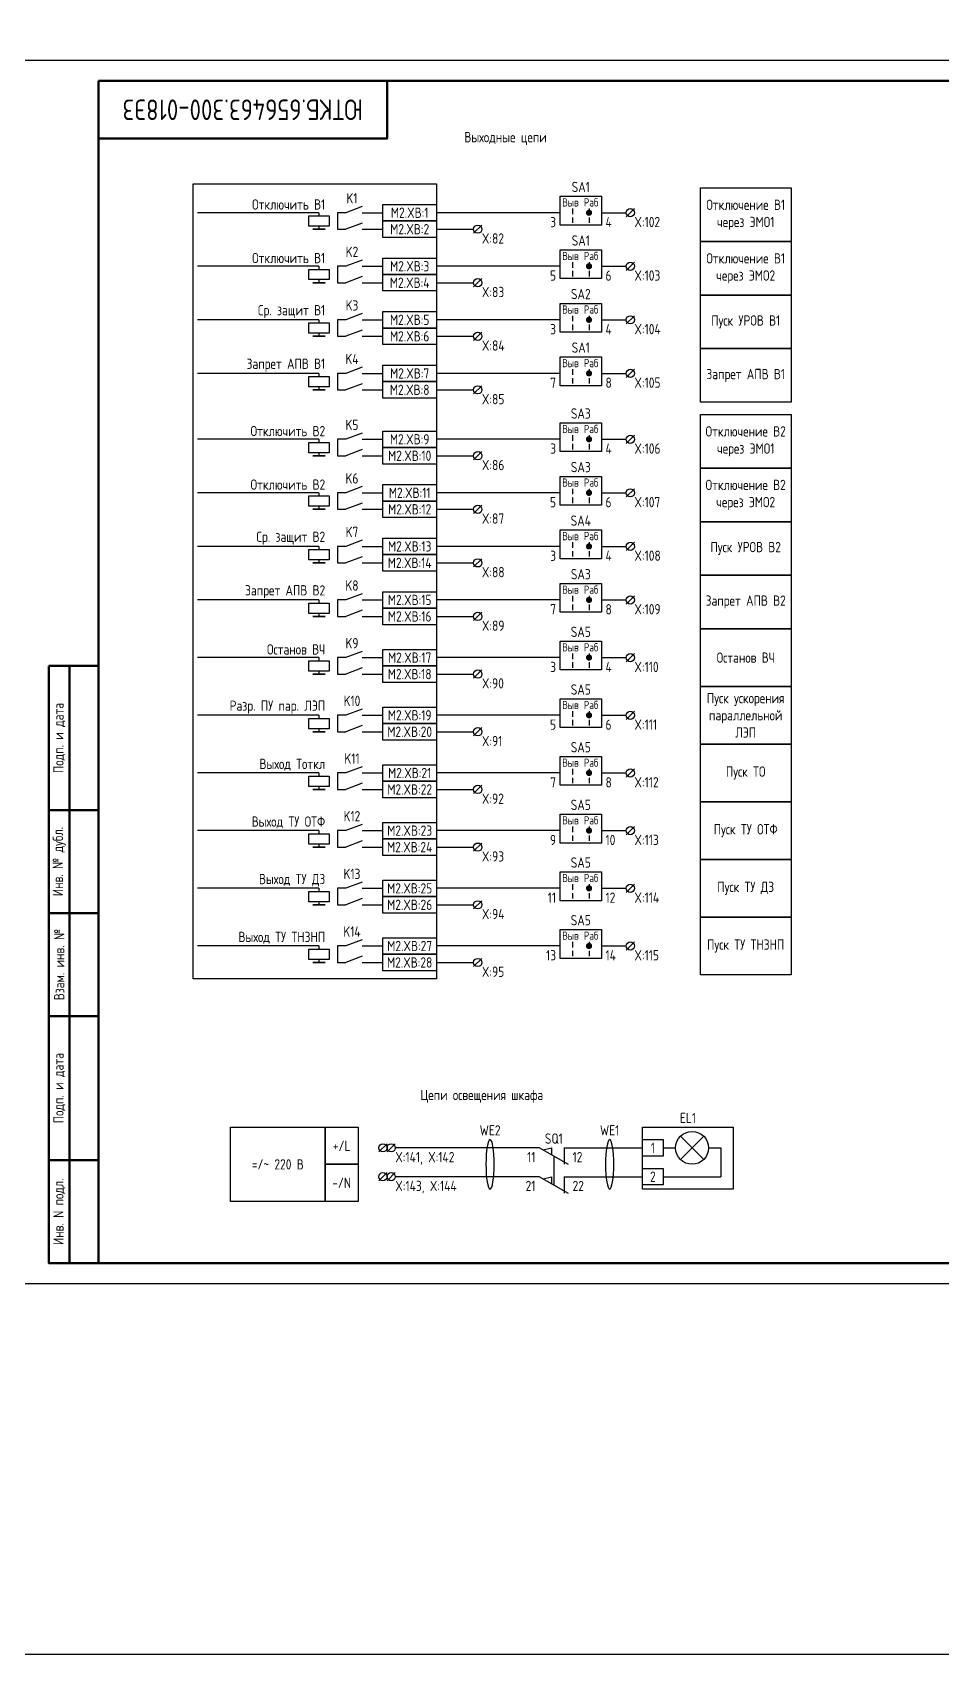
# Model space of a CAD drawing. Header units: millimetres. Extents: x -1036 to 2871, y -90 to 586.
# Drawn here: x 844 to 1064.5, y -90 to 303.8 of the extents above; entities that cross this region are included whole.
import ezdxf

# ---------------------------------------------------------------- set-up
doc = ezdxf.new("R2010")
doc.units = ezdxf.units.MM
doc.styles.add('Gost_type_A', font='GOST_A.TTF')

# ---------------------------------------------------------------- blocks, each defined once
blk = doc.blocks.new('Штамп угловой верхний')
at = {"lineweight": 50}
blk.add_lwpolyline([(0, 0), (70, 0), (70, -14), (0, -14)], close=True, dxfattribs=at)
blk = doc.blocks.new('Формат_А3')
blk.add_lwpolyline([(-420, 297), (0, 297), (0, 0), (-420, 0)], close=True)
at = {"lineweight": 50}
blk.add_lwpolyline([(-400, 292), (-5, 292), (-5, 5), (-400, 5)], close=True, dxfattribs=at)
blk = doc.blocks.new('Штамп левый нижний')
at = {"lineweight": 50}
for points in [[(-12, 145), (-7, 145), (-7, 110), (-12, 110)], [(-7, 145), (0, 145), (0, 110), (-7, 110)], [(-12, 110), (-7, 110), (-7, 85), (-12, 85)], [(-7, 110), (0, 110), (0, 85), (-7, 85)], [(-12, 85), (-7, 85), (-7, 60), (-12, 60)], [(-7, 85), (0, 85), (0, 60), (-7, 60)], [(-12, 60), (-7, 60), (-7, 25), (-12, 25)], [(-7, 60), (0, 60), (0, 25), (-7, 25)], [(-12, 25), (-7, 25), (-7, 0), (-12, 0)], [(-7, 25), (0, 25), (0, 0), (-7, 0)]]:
    blk.add_lwpolyline(points, close=True, dxfattribs=at)
at = {"char_height": 2.5, "attachment_point": 5, "rotation": 90, "style": 'Gost_type_A'}
for s, insert, width in [('Подп. и дата', (-9.5, 127.5), 35), ('Инв. № дубл.', (-9.5, 97.5), 25), ('Взам. инв. №', (-9.5, 72.5), 25), ('Подп. и дата', (-9.5, 42.5), 35), ('Инв. N подл.', (-9.5, 12.5), 25)]:
    blk.add_mtext(s, dxfattribs=dict(at, insert=insert, width=width))
blk = doc.blocks.new('POINT')
at = {"const_width": 0.75}
blk.add_lwpolyline([(-0.375, 0, 1), (0.375, 0, 1)], format="xyb", close=True, dxfattribs=at)
blk = doc.blocks.new('Переключатель_положение')
for p, q in [((2, 1), (2, -0.34)), ((2, -1.14), (2, -2.49))]:
    blk.add_line(p, q)

msp = doc.modelspace()

# ---------------------------------------------------------------- linework, layer by layer
for p, q in [((913.5, 260), (884, 260)), ((913.5, 260), (913.5, 259.25)), ((972, 260), (942, 260)), ((990.01, 261), (988.01, 259)), ((913.5, 256.75), (913.5, 256)), ((942, 256), (951, 256)), ((953.01, 257), (951.01, 255)), ((913.5, 247), (884, 247)), ((913.5, 247), (913.5, 246.25)), ((972, 247), (942, 247)), ((990.01, 248), (988.01, 246)), ((913.5, 243.75), (913.5, 243)), ((942, 243), (951, 243)), ((953.01, 244), (951.01, 242)), ((913.5, 234), (884, 234)), ((913.5, 234), (913.5, 233.25)), ((972, 234), (942, 234)), ((990.01, 235), (988.01, 233)), ((913.5, 230.75), (913.5, 230)), ((942, 230), (951, 230)), ((953.01, 231), (951.01, 229)), ((913.5, 221), (884, 221)), ((913.5, 221), (913.5, 220.25)), ((972, 221), (942, 221)), ((990.01, 222), (988.01, 220)), ((913.5, 217.75), (913.5, 217)), ((942, 217), (951, 217)), ((953.01, 218), (951.01, 216)), ((913.5, 205), (884, 205)), ((913.5, 205), (913.5, 204.25)), ((972, 205), (942, 205)), ((990.01, 206), (988.01, 204)), ((913.5, 201.75), (913.5, 201)), ((942, 201), (951, 201)), ((953.01, 202), (951.01, 200)), ((990.01, 193), (988.01, 191)), ((913.5, 192), (884, 192)), ((913.5, 192), (913.5, 191.25)), ((972, 192), (942, 192)), ((913.5, 188.75), (913.5, 188)), ((942, 188), (951, 188)), ((953.01, 189), (951.01, 187)), ((913.5, 179), (884, 179)), ((913.5, 179), (913.5, 178.25)), ((972, 179), (942, 179)), ((990.01, 180), (988.01, 178)), ((913.5, 175.75), (913.5, 175)), ((942, 175), (951, 175)), ((953.01, 176), (951.01, 174)), ((913.5, 166), (884, 166)), ((913.5, 166), (913.5, 165.25)), ((972, 166), (942, 166)), ((990.01, 167), (988.01, 165)), ((913.5, 162.75), (913.5, 162)), ((942, 162), (951, 162)), ((953.01, 163), (951.01, 161)), ((913.5, 152), (884, 152)), ((913.5, 152), (913.5, 151.25)), ((972, 152), (942, 152)), ((990.01, 153), (988.01, 151)), ((913.5, 148.75), (913.5, 148)), ((942, 148), (951, 148)), ((953.01, 149), (951.01, 147)), ((913.5, 138), (884, 138)), ((913.5, 138), (913.5, 137.25)), ((972, 138), (942, 138)), ((990.01, 139), (988.01, 137)), ((913.5, 134.75), (913.5, 134)), ((942, 134), (951, 134)), ((953.01, 135), (951.01, 133)), ((913.5, 124), (884, 124)), ((913.5, 124), (913.5, 123.25)), ((972, 124), (942, 124)), ((990.01, 125), (988.01, 123)), ((913.5, 120.75), (913.5, 120)), ((942, 120), (951, 120)), ((953.01, 121), (951.01, 119)), ((990.01, 111), (988.01, 109)), ((913.5, 110), (884, 110)), ((913.5, 110), (913.5, 109.25)), ((913.5, 106.75), (913.5, 106)), ((972, 110), (942, 110)), ((953.01, 107), (951.01, 105)), ((942, 106), (951, 106)), ((913.5, 96), (884, 96)), ((913.5, 96), (913.5, 95.25)), ((972, 96), (942, 96)), ((990.01, 97), (988.01, 95)), ((913.5, 92.75), (913.5, 92)), ((942, 92), (951, 92)), ((953.01, 93), (951.01, 91)), ((990.01, 83), (988.01, 81)), ((913.5, 82), (884, 82)), ((913.5, 82), (913.5, 81.25)), ((972, 82), (942, 82)), ((953.01, 79), (951.01, 77)), ((913.5, 78.75), (913.5, 78)), ((942, 78), (951, 78)), ((1001.17, 35.83), (1006.83, 30.17)), ((1006.83, 35.83), (1001.17, 30.17)), ((930.01, 34), (928.01, 32)), ((932.01, 34), (930.01, 32)), ((967, 33), (932.01, 33)), ((967, 33), (973.92, 29)), ((967.87, 32.5), (969.87, 33)), ((969.87, 33), (969.87, 31.34)), ((973, 33), (973, 29)), ((973, 33), (992, 33)), ((997, 33), (1000, 33)), ((1008, 33), (1011, 33)), ((1011, 33), (1011, 26)), ((930.01, 27), (928.01, 25)), ((932.01, 27), (930.01, 25)), ((967, 26), (932.01, 26)), ((967, 26), (973.92, 22)), ((967.87, 25.5), (969.87, 26)), ((969.87, 26), (969.87, 24.34)), ((973, 26), (973, 22)), ((973, 26), (992, 26)), ((997, 26), (1011, 26))]:
    msp.add_line(p, q)
at = {"ltscale": 1.08}
for p, q in [((920, 260), (918, 260)), ((918, 260), (918, 256)), ((924, 260), (929, 260)), ((918, 256), (920, 256)), ((924, 256), (929, 256)), ((920, 247), (918, 247)), ((918, 247), (918, 243)), ((924, 247), (929, 247)), ((918, 243), (920, 243)), ((924, 243), (929, 243)), ((920, 234), (918, 234)), ((918, 234), (918, 230)), ((924, 234), (929, 234)), ((918, 230), (920, 230)), ((924, 230), (929, 230)), ((920, 221), (918, 221)), ((918, 221), (918, 217)), ((924, 221), (929, 221)), ((918, 217), (920, 217)), ((924, 217), (929, 217)), ((920, 205), (918, 205)), ((918, 205), (918, 201)), ((924, 205), (929, 205)), ((918, 201), (920, 201)), ((924, 201), (929, 201)), ((920, 192), (918, 192)), ((918, 192), (918, 188)), ((924, 192), (929, 192)), ((918, 188), (920, 188)), ((924, 188), (929, 188)), ((920, 179), (918, 179)), ((918, 179), (918, 175)), ((924, 179), (929, 179)), ((918, 175), (920, 175)), ((924, 175), (929, 175)), ((920, 166), (918, 166)), ((918, 166), (918, 162)), ((924, 166), (929, 166)), ((918, 162), (920, 162)), ((924, 162), (929, 162)), ((920, 152), (918, 152)), ((918, 152), (918, 148)), ((924, 152), (929, 152)), ((918, 148), (920, 148)), ((924, 148), (929, 148)), ((920, 138), (918, 138)), ((918, 138), (918, 134)), ((924, 138), (929, 138)), ((918, 134), (920, 134)), ((924, 134), (929, 134)), ((920, 124), (918, 124)), ((918, 124), (918, 120)), ((924, 124), (929, 124)), ((918, 120), (920, 120)), ((924, 120), (929, 120)), ((920, 110), (918, 110)), ((918, 110), (918, 106)), ((924, 110), (929, 110)), ((918, 106), (920, 106)), ((924, 106), (929, 106)), ((920, 96), (918, 96)), ((918, 96), (918, 92)), ((924, 96), (929, 96)), ((918, 92), (920, 92)), ((924, 92), (929, 92)), ((920, 82), (918, 82)), ((918, 82), (918, 78)), ((924, 82), (929, 82)), ((918, 78), (920, 78)), ((924, 78), (929, 78))]:
    msp.add_line(p, q, dxfattribs=at)
at = {"ltscale": 4.32}
for p, q in [((924, 261.5), (920, 260)), ((924, 257.5), (920, 256)), ((924, 248.5), (920, 247)), ((924, 244.5), (920, 243)), ((924, 235.5), (920, 234)), ((924, 231.5), (920, 230)), ((924, 222.5), (920, 221)), ((924, 218.5), (920, 217)), ((924, 206.5), (920, 205)), ((924, 202.5), (920, 201)), ((924, 193.5), (920, 192)), ((924, 189.5), (920, 188)), ((924, 180.5), (920, 179)), ((924, 176.5), (920, 175)), ((924, 167.5), (920, 166)), ((924, 163.5), (920, 162)), ((924, 153.5), (920, 152)), ((924, 149.5), (920, 148)), ((924, 139.5), (920, 138)), ((924, 135.5), (920, 134)), ((924, 125.5), (920, 124)), ((924, 121.5), (920, 120)), ((924, 111.5), (920, 110)), ((924, 107.5), (920, 106)), ((924, 97.5), (920, 96)), ((924, 93.5), (920, 92)), ((924, 83.5), (920, 82)), ((924, 79.5), (920, 78))]:
    msp.add_line(p, q, dxfattribs=at)
at = {"ltscale": 4}
for p, q in [((982, 260), (988.01, 260)), ((982, 247), (988.01, 247)), ((982, 234), (988.01, 234)), ((982, 221), (988.01, 221)), ((982, 205), (988.01, 205)), ((982, 192), (988.01, 192)), ((982, 179), (988.01, 179)), ((982, 166), (988.01, 166)), ((982, 152), (988.01, 152)), ((982, 138), (988.01, 138)), ((982, 124), (988.01, 124)), ((982, 110), (988.01, 110)), ((982, 96), (988.01, 96)), ((982, 82), (988.01, 82))]:
    msp.add_line(p, q, dxfattribs=at)
at = {"ltscale": 0.5}
msp.add_line((970.46, 31), (970.46, 24), dxfattribs=at)
for points in [[(-1036, 586), (2871, 586), (2871, -90), (-1036, -90)], [(883, 267), (942, 267), (942, 74), (883, 74)], [(972, 264), (982, 264), (982, 257), (972, 257)], [(1006, 266), (1028, 266), (1028, 253), (1006, 253)], [(929, 262), (942, 262), (942, 258), (929, 258)], [(916, 259.25), (916, 256.75), (911, 256.75), (911, 259.25)], [(915, 256), (912, 256)], [(929, 258), (942, 258), (942, 254), (929, 254)], [(1006, 253), (1028, 253), (1028, 240), (1006, 240)], [(929, 249), (942, 249), (942, 245), (929, 245)], [(972, 251), (982, 251), (982, 244), (972, 244)], [(916, 246.25), (916, 243.75), (911, 243.75), (911, 246.25)], [(929, 245), (942, 245), (942, 241), (929, 241)], [(915, 243), (912, 243)], [(972, 238), (982, 238), (982, 231), (972, 231)], [(1006, 240), (1028, 240), (1028, 227), (1006, 227)], [(916, 233.25), (916, 230.75), (911, 230.75), (911, 233.25)], [(929, 236), (942, 236), (942, 232), (929, 232)], [(915, 230), (912, 230)], [(929, 232), (942, 232), (942, 228), (929, 228)], [(972, 225), (982, 225), (982, 218), (972, 218)], [(1006, 227), (1028, 227), (1028, 214), (1006, 214)], [(929, 223), (942, 223), (942, 219), (929, 219)], [(916, 220.25), (916, 217.75), (911, 217.75), (911, 220.25)], [(915, 217), (912, 217)], [(929, 219), (942, 219), (942, 215), (929, 215)], [(972, 209), (982, 209), (982, 202), (972, 202)], [(1006, 211), (1028, 211), (1028, 198), (1006, 198)], [(929, 207), (942, 207), (942, 203), (929, 203)], [(916, 204.25), (916, 201.75), (911, 201.75), (911, 204.25)], [(915, 201), (912, 201)], [(929, 203), (942, 203), (942, 199), (929, 199)], [(1006, 198), (1028, 198), (1028, 185), (1006, 185)], [(929, 194), (942, 194), (942, 190), (929, 190)], [(972, 196), (982, 196), (982, 189), (972, 189)], [(916, 191.25), (916, 188.75), (911, 188.75), (911, 191.25)], [(929, 190), (942, 190), (942, 186), (929, 186)], [(915, 188), (912, 188)], [(972, 183), (982, 183), (982, 176), (972, 176)], [(1006, 185), (1028, 185), (1028, 172), (1006, 172)], [(916, 178.25), (916, 175.75), (911, 175.75), (911, 178.25)], [(929, 181), (942, 181), (942, 177), (929, 177)], [(915, 175), (912, 175)], [(929, 177), (942, 177), (942, 173), (929, 173)], [(972, 170), (982, 170), (982, 163), (972, 163)], [(1006, 172), (1028, 172), (1028, 159), (1006, 159)], [(929, 168), (942, 168), (942, 164), (929, 164)], [(916, 165.25), (916, 162.75), (911, 162.75), (911, 165.25)], [(915, 162), (912, 162)], [(929, 164), (942, 164), (942, 160), (929, 160)], [(1006, 159), (1028, 159), (1028, 145), (1006, 145)], [(929, 154), (942, 154), (942, 150), (929, 150)], [(972, 156), (982, 156), (982, 149), (972, 149)], [(916, 151.25), (916, 148.75), (911, 148.75), (911, 151.25)], [(929, 150), (942, 150), (942, 146), (929, 146)], [(915, 148), (912, 148)], [(972, 142), (982, 142), (982, 135), (972, 135)], [(1006, 145), (1028, 145), (1028, 131), (1006, 131)], [(929, 140), (942, 140), (942, 136), (929, 136)], [(916, 137.25), (916, 134.75), (911, 134.75), (911, 137.25)], [(915, 134), (912, 134)], [(929, 136), (942, 136), (942, 132), (929, 132)], [(1006, 131), (1028, 131), (1028, 117), (1006, 117)], [(972, 128), (982, 128), (982, 121), (972, 121)], [(916, 123.25), (916, 120.75), (911, 120.75), (911, 123.25)], [(929, 126), (942, 126), (942, 122), (929, 122)], [(915, 120), (912, 120)], [(929, 122), (942, 122), (942, 118), (929, 118)], [(1006, 117), (1028, 117), (1028, 103), (1006, 103)], [(929, 112), (942, 112), (942, 108), (929, 108)], [(972, 114), (982, 114), (982, 107), (972, 107)], [(916, 109.25), (916, 106.75), (911, 106.75), (911, 109.25)], [(929, 108), (942, 108), (942, 104), (929, 104)], [(915, 106), (912, 106)], [(1006, 103), (1028, 103), (1028, 89), (1006, 89)], [(972, 100), (982, 100), (982, 93), (972, 93)], [(916, 95.25), (916, 92.75), (911, 92.75), (911, 95.25)], [(929, 98), (942, 98), (942, 94), (929, 94)], [(915, 92), (912, 92)], [(929, 94), (942, 94), (942, 90), (929, 90)], [(1006, 89), (1028, 89), (1028, 75), (1006, 75)], [(929, 84), (942, 84), (942, 80), (929, 80)], [(972, 86), (982, 86), (982, 79), (972, 79)], [(916, 81.25), (916, 78.75), (911, 78.75), (911, 81.25)], [(929, 80), (942, 80), (942, 76), (929, 76)], [(915, 78), (912, 78)], [(915, 20), (892, 20), (892, 38), (915, 38)], [(923, 29), (915, 29), (915, 38), (923, 38)], [(992, 38), (1014, 38), (1014, 23), (992, 23)], [(992, 35), (997, 35), (997, 31), (992, 31)], [(923, 20), (915, 20), (915, 29), (923, 29)], [(992, 28), (997, 28), (997, 24), (992, 24)]]:
    msp.add_lwpolyline(points, close=True)
for centre, radius in [((989.01, 260), 1), ((952.01, 256), 1), ((989.01, 247), 1), ((952.01, 243), 1), ((989.01, 234), 1), ((952.01, 230), 1), ((989.01, 221), 1), ((952.01, 217), 1), ((989.01, 205), 1), ((952.01, 201), 1), ((989.01, 192), 1), ((952.01, 188), 1), ((989.01, 179), 1), ((952.01, 175), 1), ((989.01, 166), 1), ((952.01, 162), 1), ((989.01, 152), 1), ((952.01, 148), 1), ((989.01, 138), 1), ((952.01, 134), 1), ((989.01, 124), 1), ((952.01, 120), 1), ((989.01, 110), 1), ((952.01, 106), 1), ((989.01, 96), 1), ((952.01, 92), 1), ((989.01, 82), 1), ((952.01, 78), 1), ((1004, 33), 4), ((929.01, 33), 1), ((931.01, 33), 1), ((929.01, 26), 1), ((931.01, 26), 1)]:
    msp.add_circle(centre, radius)
at = {"extrusion": (0, 0, -1)}
for centre in [(955, 29), (984, 29)]:
    msp.add_ellipse(centre, major_axis=(0, -6), ratio=0.166667, dxfattribs=at)

# ---------------------------------------------------------------- block references
at = {"color": 1}
for name, p in [('Формат_А3', (1260, 0)), ('Штамп левый нижний', (860, 5))]:
    msp.add_blockref(name, p, dxfattribs=at)
for name, p in [('Штамп угловой верхний', (860, 292)), ('Переключатель_положение', (973, 260)), ('POINT', (979, 260)), ('Переключатель_положение', (977, 260)), ('Переключатель_положение', (973, 247)), ('POINT', (979, 247)), ('Переключатель_положение', (977, 247)), ('Переключатель_положение', (973, 234)), ('POINT', (979, 234)), ('Переключатель_положение', (977, 234)), ('Переключатель_положение', (973, 221)), ('POINT', (979, 221)), ('Переключатель_положение', (977, 221)), ('Переключатель_положение', (973, 205)), ('POINT', (979, 205)), ('Переключатель_положение', (977, 205)), ('Переключатель_положение', (973, 192)), ('Переключатель_положение', (977, 192)), ('POINT', (979, 192)), ('Переключатель_положение', (973, 179)), ('POINT', (979, 179)), ('Переключатель_положение', (977, 179)), ('Переключатель_положение', (973, 166)), ('POINT', (979, 166)), ('Переключатель_положение', (977, 166)), ('Переключатель_положение', (973, 152)), ('POINT', (979, 152)), ('Переключатель_положение', (977, 152)), ('Переключатель_положение', (973, 138)), ('POINT', (979, 138)), ('Переключатель_положение', (977, 138)), ('Переключатель_положение', (973, 124)), ('POINT', (979, 124)), ('Переключатель_положение', (977, 124)), ('Переключатель_положение', (973, 110)), ('POINT', (979, 110)), ('Переключатель_положение', (977, 110)), ('Переключатель_положение', (973, 96)), ('POINT', (979, 96)), ('Переключатель_положение', (977, 96)), ('Переключатель_положение', (973, 82)), ('POINT', (979, 82)), ('Переключатель_положение', (977, 82))]:
    msp.add_blockref(name, p)

# ---------------------------------------------------------------- texts
at = {"insert": (895, 285), "char_height": 5, "width": 70, "attachment_point": 5, "rotation": 180, "style": 'Gost_type_A'}
msp.add_mtext('ЮТКБ.656463.300-018Э3', dxfattribs=at)
at = {"char_height": 2.5, "line_spacing_factor": 0.9, "style": 'Gost_type_A'}
for s, insert, width, attachment_point in [('Выходные цепи', (958.75, 278), 197.5, 5), ('X:102', (990.01, 259), 8, 1), ('X:82', (953.01, 255), 8, 1), ('X:103', (990.01, 246), 8, 1), ('X:83', (953.01, 242), 8, 1), ('X:104', (990.01, 233), 8, 1), ('X:84', (953.01, 229), 8, 1), ('X:105', (990.01, 220), 8, 1), ('X:85', (953.01, 216), 8, 1), ('X:106', (990.01, 204), 8, 1), ('X:86', (953.01, 200), 8, 1), ('X:107', (990.01, 191), 8, 1), ('X:87', (953.01, 187), 8, 1), ('X:108', (990.01, 178), 8, 1), ('X:88', (953.01, 174), 8, 1), ('X:109', (990.01, 165), 8, 1), ('X:89', (953.01, 161), 8, 1), ('X:110', (990.01, 151), 8, 1), ('X:90', (953.01, 147), 8, 1), ('X:111', (990.01, 137), 8, 1), ('X:91', (953.01, 133), 8, 1), ('X:112', (990.01, 123), 8, 1), ('X:92', (953.01, 119), 8, 1), ('X:113', (990.01, 109), 8, 1), ('X:93', (953.01, 105), 8, 1), ('X:114', (990.01, 95), 8, 1), ('X:94', (953.01, 91), 8, 1), ('X:115', (990.01, 81), 8, 1), ('X:95', (953.01, 77), 8, 1), ('Цепи освещения шкафа', (953, 45.5), 122, 5), ('EL1', (1003, 39), 21.9942, 8), ('+/L', (919, 33.5), 8, 5), ('X:141, X:142', (932.01, 32), 17.9949, 1), ('=/~ 220 В', (903.5, 29), 23, 5), ('-/N', (919, 24.5), 8, 5), ('X:143, X:144', (932.01, 25), 17.9949, 1)]:
    msp.add_mtext(s, dxfattribs=dict(at, insert=insert, width=width, attachment_point=attachment_point))
at = {"style": 'Gost_type_A'}
for s, insert, char_height, width, attachment_point in [('K1', (921.5, 263.5), 2.5, 5, 5), ('SA1', (977, 265), 2.5, 10, 8), ('Отключить В1', (915, 262), 2.5, 31.0015, 6), ('M2.XВ:1', (935.5, 260), 2.5, 13, 5), ('Выв', (974.5, 262.5), 2, 5, 5), ('Раб', (979.5, 262.5), 2, 5, 5), ('Отключение В1\\Pчерез ЭМО1', (1017, 259.5), 2.5, 21.9988, 5), ('M2.XВ:2', (935.5, 256), 2.5, 13, 5), ('3', (971, 258.98), 2.5, 5, 3), ('4', (983, 258.98), 2.5, 5, 1), ('SA1', (977, 252), 2.5, 10, 8), ('Отключить В1', (915, 249), 2.5, 31.0015, 6), ('K2', (921.5, 250.5), 2.5, 5, 5), ('M2.XВ:3', (935.5, 247), 2.5, 13, 5), ('Выв', (974.5, 249.5), 2, 5, 5), ('Раб', (979.5, 249.5), 2, 5, 5), ('Отключение В1\\Pчерез ЭМО2', (1017, 246.5), 2.5, 21.9988, 5), ('M2.XВ:4', (935.5, 243), 2.5, 13, 5), ('5', (971, 245.98), 2.5, 5, 3), ('6', (983, 245.98), 2.5, 5, 1), ('SA2', (977, 239), 2.5, 10, 8), ('{\\C256;Ср. защит В1}', (915, 236), 2.5, 31.0015, 6), ('K3', (921.5, 237.5), 2.5, 5, 5), ('Выв', (974.5, 236.5), 2, 5, 5), ('Раб', (979.5, 236.5), 2, 5, 5), ('M2.XВ:5', (935.5, 234), 2.5, 13, 5), ('3', (971, 232.98), 2.5, 5, 3), ('4', (983, 232.98), 2.5, 5, 1), ('Пуск УРОВ В1', (1017, 233.5), 2.5, 21.9988, 5), ('M2.XВ:6', (935.5, 230), 2.5, 13, 5), ('SA1', (977, 226), 2.5, 10, 8), ('Запрет АПВ В1', (915, 223), 2.5, 31.0015, 6), ('K4', (921.5, 224.5), 2.5, 5, 5), ('Выв', (974.5, 223.5), 2, 5, 5), ('Раб', (979.5, 223.5), 2, 5, 5), ('M2.XВ:7', (935.5, 221), 2.5, 13, 5), ('Запрет АПВ В1', (1017, 220.5), 2.5, 21.9988, 5), ('M2.XВ:8', (935.5, 217), 2.5, 13, 5), ('7', (971, 219.98), 2.5, 5, 3), ('8', (983, 219.98), 2.5, 5, 1), ('K5', (921.5, 208.5), 2.5, 5, 5), ('SA3', (977, 210), 2.5, 10, 8), ('Отключить В2', (915, 207), 2.5, 31.0015, 6), ('M2.XВ:9', (935.5, 205), 2.5, 13, 5), ('Выв', (974.5, 207.5), 2, 5, 5), ('Раб', (979.5, 207.5), 2, 5, 5), ('Отключение В2\\Pчерез ЭМО1', (1017, 204.5), 2.5, 21.9988, 5), ('M2.XВ:10', (935.5, 201), 2.5, 13, 5), ('3', (971, 203.98), 2.5, 5, 3), ('4', (983, 203.98), 2.5, 5, 1), ('SA3', (977, 197), 2.5, 10, 8), ('Отключить В2', (915, 194), 2.5, 31.0015, 6), ('K6', (921.5, 195.5), 2.5, 5, 5), ('M2.XВ:11', (935.5, 192), 2.5, 13, 5), ('Выв', (974.5, 194.5), 2, 5, 5), ('Раб', (979.5, 194.5), 2, 5, 5), ('Отключение В2\\Pчерез ЭМО2', (1017, 191.5), 2.5, 21.9988, 5), ('M2.XВ:12', (935.5, 188), 2.5, 13, 5), ('5', (971, 190.98), 2.5, 5, 3), ('6', (983, 190.98), 2.5, 5, 1), ('SA4', (977, 184), 2.5, 10, 8), ('Ср. защит В2', (915, 181), 2.5, 31.0015, 6), ('K7', (921.5, 182.5), 2.5, 5, 5), ('Выв', (974.5, 181.5), 2, 5, 5), ('Раб', (979.5, 181.5), 2, 5, 5), ('M2.XВ:13', (935.5, 179), 2.5, 13, 5), ('3', (971, 177.98), 2.5, 5, 3), ('4', (983, 177.98), 2.5, 5, 1), ('Пуск УРОВ В2', (1017, 178.5), 2.5, 21.9988, 5), ('M2.XВ:14', (935.5, 175), 2.5, 13, 5), ('SA3', (977, 171), 2.5, 10, 8), ('Запрет АПВ В2', (915, 168), 2.5, 31.0015, 6), ('K8', (921.5, 169.5), 2.5, 5, 5), ('Выв', (974.5, 168.5), 2, 5, 5), ('Раб', (979.5, 168.5), 2, 5, 5), ('M2.XВ:15', (935.5, 166), 2.5, 13, 5), ('Запрет АПВ В2', (1017, 165.5), 2.5, 21.9988, 5), ('M2.XВ:16', (935.5, 162), 2.5, 13, 5), ('7', (971, 164.98), 2.5, 5, 3), ('8', (983, 164.98), 2.5, 5, 1), ('SA5', (977, 157), 2.5, 10, 8), ('Останов ВЧ', (915, 154), 2.5, 31.0015, 6), ('K9', (921.5, 155.5), 2.5, 5, 5), ('Выв', (974.5, 154.5), 2, 5, 5), ('Раб', (979.5, 154.5), 2, 5, 5), ('M2.XВ:17', (935.5, 152), 2.5, 13, 5), ('3', (971, 150.98), 2.5, 5, 3), ('4', (983, 150.98), 2.5, 5, 1), ('Останов ВЧ', (1017, 152), 2.5, 21.9988, 5), ('M2.XВ:18', (935.5, 148), 2.5, 13, 5), ('K10', (921.5, 141.5), 2.5, 5, 5), ('SA5', (977, 143), 2.5, 10, 8), ('Пуск ускорения параллельной ЛЭП ', (1017, 138), 2.5, 21.9988, 5), ('Разр. ПУ пар. ЛЭП', (915, 140), 2.5, 31.0015, 6), ('M2.XВ:19', (935.5, 138), 2.5, 13, 5), ('Выв', (974.5, 140.5), 2, 5, 5), ('Раб', (979.5, 140.5), 2, 5, 5), ('M2.XВ:20', (935.5, 134), 2.5, 13, 5), ('5', (971, 136.98), 2.5, 5, 3), ('6', (983, 136.98), 2.5, 5, 1), ('SA5', (977, 129), 2.5, 10, 8), ('Выход Тоткл', (915, 126), 2.5, 31.0015, 6), ('K11', (921.5, 127.5), 2.5, 5, 5), ('Выв', (974.5, 126.5), 2, 5, 5), ('Раб', (979.5, 126.5), 2, 5, 5), ('M2.XВ:21', (935.5, 124), 2.5, 13, 5), ('7', (971, 122.98), 2.5, 5, 3), ('8', (983, 122.98), 2.5, 5, 1), ('Пуск ТО', (1017, 124), 2.5, 21.9988, 5), ('M2.XВ:22', (935.5, 120), 2.5, 13, 5), ('K12', (921.5, 113.5), 2.5, 5, 5), ('SA5', (977, 115), 2.5, 10, 8), ('Выход ТУ ОТФ', (915, 112), 2.5, 31.0015, 6), ('M2.XВ:23', (935.5, 110), 2.5, 13, 5), ('Выв', (974.5, 112.5), 2, 5, 5), ('Раб', (979.5, 112.5), 2, 5, 5), ('Пуск ТУ ОТФ', (1017, 110), 2.5, 21.9988, 5), ('M2.XВ:24', (935.5, 106), 2.5, 13, 5), ('9', (971, 108.98), 2.5, 5, 3), ('10', (983, 108.98), 2.5, 5, 1), ('SA5', (977, 101), 2.5, 10, 8), ('Выход ТУ ДЗ', (915, 98), 2.5, 31.0015, 6), ('K13', (921.5, 99.5), 2.5, 5, 5), ('Выв', (974.5, 98.5), 2, 5, 5), ('Раб', (979.5, 98.5), 2, 5, 5), ('M2.XВ:25', (935.5, 96), 2.5, 13, 5), ('11', (971, 94.98), 2.5, 5, 3), ('12', (983, 94.98), 2.5, 5, 1), ('Пуск ТУ ДЗ', (1017, 96), 2.5, 21.9988, 5), ('M2.XВ:26', (935.5, 92), 2.5, 13, 5), ('K14', (921.5, 85.5), 2.5, 5, 5), ('SA5', (977, 87), 2.5, 10, 8), ('Выход ТУ ТНЗНП', (915, 84), 2.5, 31.0015, 6), ('M2.XВ:27', (935.5, 82), 2.5, 13, 5), ('Выв', (974.5, 84.5), 2, 5, 5), ('Раб', (979.5, 84.5), 2, 5, 5), ('Пуск ТУ ТНЗНП', (1017, 82), 2.5, 21.9988, 5), ('M2.XВ:28', (935.5, 78), 2.5, 13, 5), ('13', (971, 80.98), 2.5, 5, 3), ('14', (983, 80.98), 2.5, 5, 1), ('WE2', (955, 36), 2.5, 10, 8), ('SQ1', (970.46, 34), 2.5, 10, 8), ('WE1', (984, 36), 2.5, 10, 8), ('11', (966, 32), 2.5, 6, 3), ('12', (975, 32), 2.5, 6, 1), ('1', (994.5, 33), 2.5, 5, 5), ('21', (966, 25), 2.5, 6, 3), ('22', (975, 25), 2.5, 6, 1), ('2', (994.5, 26), 2.5, 5, 5)]:
    msp.add_mtext(s, dxfattribs=dict(at, insert=insert, char_height=char_height, width=width, attachment_point=attachment_point))

doc.saveas('drawing.dxf')
